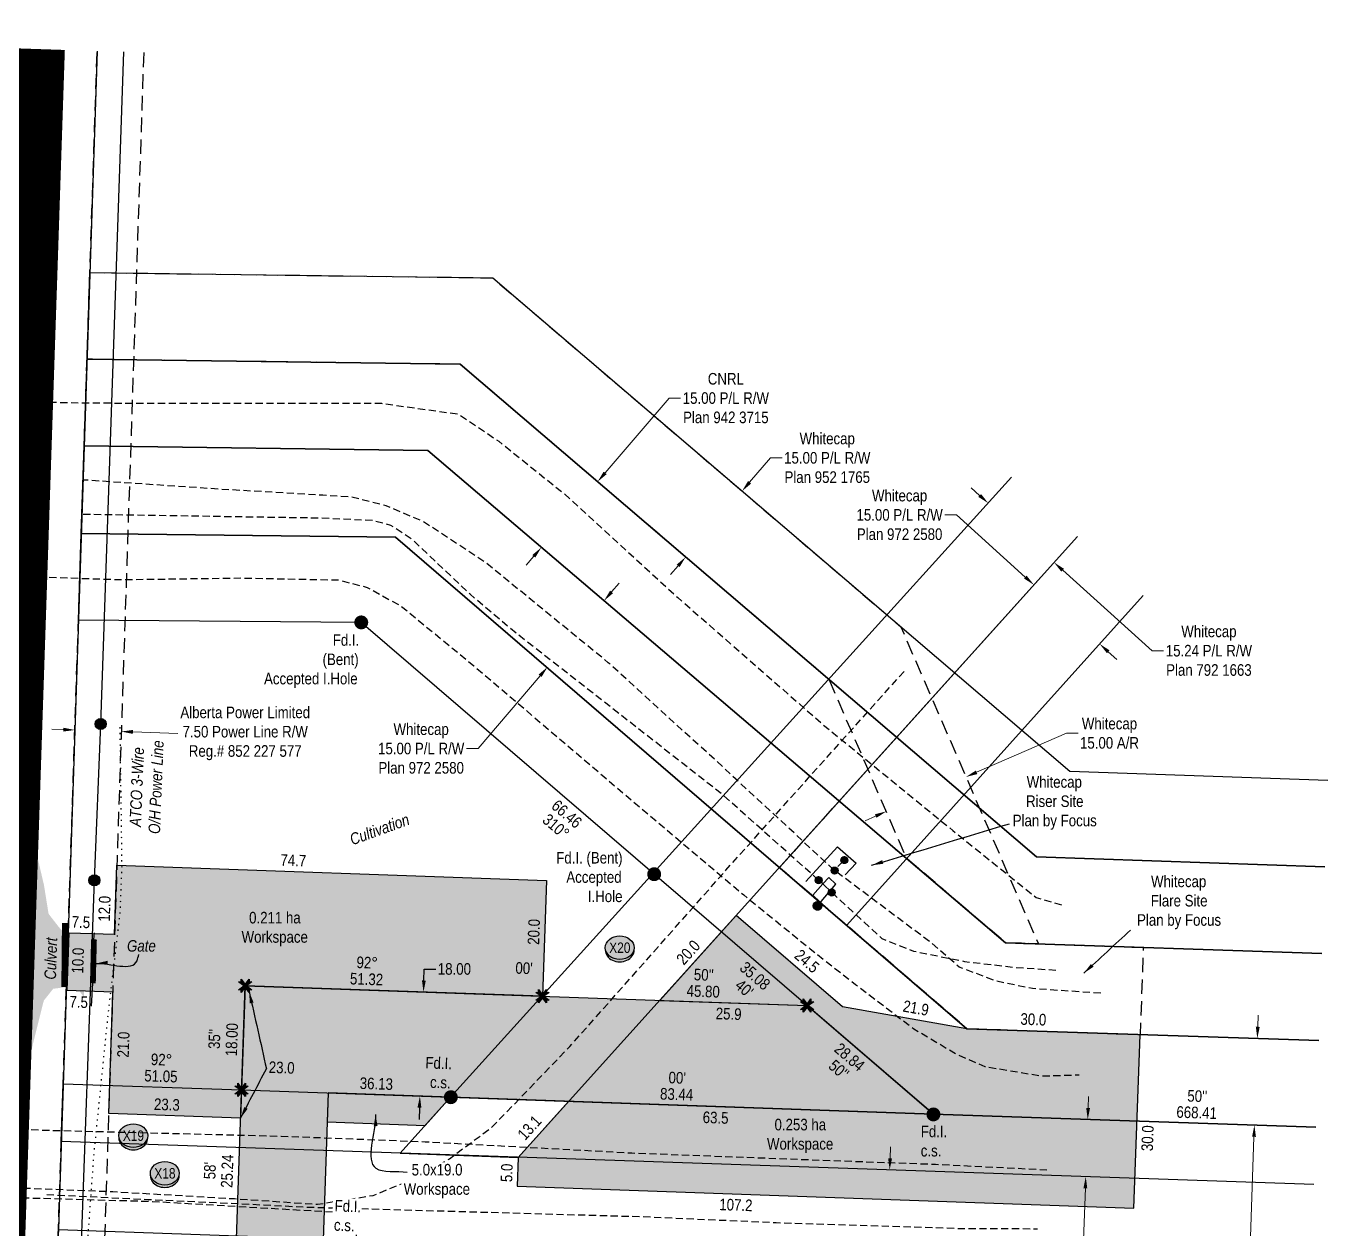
# Model space of a CAD drawing. Extents: x 348563 to 356787, y 6145683 to 6156014.
# Drawn here: x 352487 to 353611, y 6152281 to 6153320 of the extents above; entities that cross this region are included whole.
import ezdxf
from ezdxf.enums import TextEntityAlignment as Align

# ---------------------------------------------------------------- set-up
doc = ezdxf.new("R2010")
doc.units = 0
doc.header["$LTSCALE"] = 5
doc.header["$PDMODE"] = 34
doc.header["$PDSIZE"] = 0.03
for name, pattern in [('foc-ACCESSROAD', [3.75, 2.5, -1.25]), ('foc-FLOWLINE', [3.75, 2.5, -1.25]), ('foc-TOPO', [1, 0.2, -0.8]), ('POWERLINE5', [7.8, 2.4, -0.6, 0.6, -0.6, 0.6, -0.6, 2.4]), ('UG_PIPE', [1.875, 1.25, -0.625])]:
    doc.linetypes.add(name, pattern=pattern)
doc.layers.get('Defpoints').update_dxf_attribs({"color": 9})
for name, color, linetype in [('AS-FENCE', 48, 'foc-FENCE'), ('AS-PIPE-UG', 44, 'UG_PIPE'), ('AS-POWER', 104, 'foc-POWER'), ('AS-POWER-EXISTING', 72, 'POWERLINE5'), ('AS-ROADS', 254, 'Continuous'), ('AS-SYMBOL', 7, 'Continuous'), ('C-RW', 13, 'Continuous'), ('F-EZE', 190, 'foc-FLOWLINE'), ('F-RW', 190, 'Continuous'), ('F-WS', 190, 'foc-ACCESSROAD'), ('L-BD', 7, 'Continuous'), ('L-MON', 1, 'Continuous'), ('L-SEC', 7, 'Continuous'), ('P-CROSSINGS', 250, 'Continuous'), ('P-PROPOSED', 10, 'Continuous'), ('P-PROPOSED-H', 21, 'Continuous'), ('P-TEMP-BLUE', 146, 'Continuous'), ('P-TEMP-BLUE-T', 146, 'Continuous'), ('P-TXT', 4, 'Continuous'), ('T-GENERAL', 48, 'foc-TOPO')]:
    doc.layers.add(name, color=color, linetype=linetype)
for name, color, linetype, lineweight in [('AS-GENERAL', 48, 'Continuous', 18), ('C-RW-T', 13, 'Continuous', 9), ('F-EZE-T', 190, 'Continuous', 9), ('F-RW-T', 190, 'Continuous', 9), ('F-WS-T', 190, 'Continuous', 9), ('T-TEXT', 48, 'Continuous', 18)]:
    doc.layers.add(name, color=color, linetype=linetype, lineweight=lineweight)
doc.layers.add('AS-PIPE-AG', color=7, linetype='Continuous', true_color=0x7d00fa)
doc.layers.add('P-TEMP-BLUE-H', color=7, linetype='Continuous', true_color=0x99e6ff)
doc.styles.add('80CG', font='ARIALN.TTF', dxfattribs={"height": 10})
doc.styles.add('80L', font='ARIALN.TTF', dxfattribs={"height": 10})
doc.styles.add('80LS', font='ARIALNI.TTF', dxfattribs={"height": 10})
doc.styles.add('Crossing', font='ARIALN.TTF', dxfattribs={"height": 10})
doc.styles.add('foc-LtypeFont', font='ARIALN.TTF', dxfattribs={"height": 7.35})
doc.linetypes.add('foc-FENCE', pattern='A,10,-1,["X",foc-LtypeFont,S=0.2,R=0,X=-0.625,Y=-0.75],-1.24', length=12.24)
doc.linetypes.add('foc-POWER', pattern='A,6,-1,["P",foc-LtypeFont,S=0.2,R=0,X=-0.625,Y=-0.75],-1.24,4', length=12.24)
doc.dimstyles.new('Compass 5 000', dxfattribs={"dimscale": 5, "dimtxt": 9, "dimasz": 2, "dimexe": 0.2, "dimexo": 0.0625, "dimgap": 0.5, "dimtad": 0, "dimtih": 1, "dimtoh": 1, "dimzin": 0, "dimdsep": 46, "dimtxsty": '80CG', "dimcen": 0.1, "dimse1": 1, "dimse2": 1, "dimclrd": 256, "dimclrt": 256, "dimaunit": 1, "dimadec": 4, "dimazin": 0, "dimtfac": 0.06, "dimtofl": 0, "dimtmove": 0, "dimatfit": 1, "dimfxl": 0.2, "dimtolj": 1, "dimtzin": 0, "dimlwd": -1, "dimarcsym": 0})

# ---------------------------------------------------------------- blocks, each defined once
blk = doc.blocks.new('fdia')
at = {"color": 255, "const_width": 1}
blk.add_lwpolyline([(-0.5, 0, 1), (0.5, 0, 1)], format="xyb", close=True, dxfattribs=at)
blk = doc.blocks.new('Fdiaa')
blk.add_blockref('fdia', (0, 0))
blk = doc.blocks.new('fdib')
at = {"color": 1, "const_width": 1.6}
blk.add_lwpolyline([(-0.4, 0, 1), (0.4, 0, 1)], format="xyb", close=True, dxfattribs=at)
at = {"color": 1}
blk.add_circle((0, 0), 0.8, dxfattribs=at)
blk = doc.blocks.new('Fdibb')
blk.add_blockref('fdib', (0, 0))
blk = doc.blocks.new('fdicc')
for name in ['Fdibb', 'Fdiaa']:
    blk.add_blockref(name, (0, 0))
blk = doc.blocks.new('FDI')
blk.add_blockref('fdicc', (0, 0))
blk = doc.blocks.new('RISER')
h = blk.add_hatch(color=255)
h.dxf.hatch_style = 1
edge = h.paths.add_edge_path()
edge.add_arc((0, 0), 0.7, 0, 360)
blk.add_hatch(color=13).paths.add_polyline_path([(0.58, -0.15), (-0.58, -0.15, 0.774597)])
at = {"color": 13}
blk.add_line((-0.58, -0.15), (0.58, -0.15), dxfattribs=at)
blk.add_circle((0, 0), 0.6, dxfattribs=at)
blk = doc.blocks.new('POWERPOLE')
h = blk.add_hatch(color=255)
edge = h.paths.add_edge_path()
edge.add_arc((0, 0), 0.96, 0, 360)
at = {"linetype": 'Continuous'}
for p, q in [((0.68, -0.68), (-0.68, 0.68)), ((-0.68, -0.68), (0.68, 0.68))]:
    blk.add_line(p, q, dxfattribs=at)
blk.add_circle((0, 0), 0.96, dxfattribs=at)
blk = doc.blocks.new('TEMP')
h = blk.add_hatch(color=255)
h.dxf.hatch_style = 1
h.paths.add_polyline_path([(0, 0.25), (-0.67, 1.15), (-0.67, 0.67), (-1.15, 0.67), (-0.25, 0), (-1.15, -0.67), (-0.67, -0.67), (-0.67, -1.15), (0, -0.25), (0.67, -1.15), (0.67, -0.67), (1.15, -0.67), (0.25, 0), (1.15, 0.67), (0.67, 0.67), (0.67, 1.15)])
h.paths.add_polyline_path([(0.57, 0.85), (0.57, 0.57), (0.85, 0.57), (0.08, 0), (0.85, -0.57), (0.57, -0.57), (0.57, -0.85), (0, -0.08), (-0.57, -0.85), (-0.57, -0.57), (-0.85, -0.57), (-0.08, 0), (-0.85, 0.57), (-0.57, 0.57), (-0.57, 0.85), (0, 0.08)], flags=16)
h = blk.add_hatch(color=1)
h.dxf.hatch_style = 1
h.paths.add_polyline_path([(0, 0.08), (-0.57, 0.85), (-0.57, 0.57), (-0.85, 0.57), (-0.08, 0), (-0.85, -0.57), (-0.57, -0.57), (-0.57, -0.85), (0, -0.08), (0.57, -0.85), (0.57, -0.57), (0.85, -0.57), (0.08, 0), (0.85, 0.57), (0.57, 0.57), (0.57, 0.85)])
at = {"color": 1}
for p, q in [((-0.08, 0), (0.08, 0)), ((0, 0.08), (0, -0.08))]:
    blk.add_line(p, q, dxfattribs=at)
at = {"color": 255, "flags": 128}
blk.add_lwpolyline([(-0.25, 0), (-1.15, 0.67), (-0.67, 0.67), (-0.67, 1.15), (0, 0.25), (0.67, 1.15), (0.67, 0.67), (1.15, 0.67), (0.25, 0), (1.15, -0.67), (0.67, -0.67), (0.67, -1.15), (0, -0.25), (-0.67, -1.15), (-0.67, -0.67), (-1.15, -0.67)], close=True, dxfattribs=at)
at = {"color": 1, "flags": 128}
blk.add_lwpolyline([(-0.08, 0), (-0.85, 0.57), (-0.57, 0.57), (-0.57, 0.85), (0, 0.08), (0.57, 0.85), (0.57, 0.57), (0.85, 0.57), (0.08, 0), (0.85, -0.57), (0.57, -0.57), (0.57, -0.85), (0, -0.08), (-0.57, -0.85), (-0.57, -0.57), (-0.85, -0.57)], close=True, dxfattribs=at)
blk = doc.blocks.new('PIG')
h = blk.add_hatch(color=255)
h.dxf.hatch_style = 1
edge = h.paths.add_edge_path()
edge.add_arc((0, 0), 0.85, 0, 360)
at = {"layer": 'AS-SYMBOL'}
h = blk.add_hatch(color=13, dxfattribs=at)
h.dxf.hatch_style = 1
h.paths.add_polyline_path([(-0.1, 0, 1), (-0.55, 0, 1)])
h = blk.add_hatch(color=13, dxfattribs=at)
h.dxf.hatch_style = 1
h.paths.add_polyline_path([(0.1, 0, 1), (0.55, 0, 1)])
at = {"layer": 'AS-SYMBOL', "color": 13}
for centre, radius in [((0, 0), 0.75), ((-0.33, 0), 0.225), ((0.33, 0), 0.225)]:
    blk.add_circle(centre, radius, dxfattribs=at)
blk = doc.blocks.new('*D552')
at = {"layer": 'Defpoints', "color": 0, "transparency": 16777216}
for p in [(352829.9, 6152485.7), (352881.5, 6152483.8), (352878.4, 6152393.9)]:
    blk.add_point(p, dxfattribs=at)
at = {"layer": 'P-TXT', "transparency": 16777216}
for p, q in [((352830.3, 6152495.7), (352830.6, 6152505.6)), ((352830.6, 6152505.6), (352840.6, 6152505.6)), ((352826.4, 6152385.7), (352826.1, 6152375.7))]:
    blk.add_line(p, q, dxfattribs=at)
for points in [[(352828.6, 6152495.7), (352831.9, 6152495.6), (352829.9, 6152485.7)], [(352824.7, 6152385.8), (352828.1, 6152385.7), (352826.8, 6152395.7)]]:
    blk.add_solid(points, dxfattribs=at)
at = {"layer": 'P-TXT', "transparency": 16777216, "insert": (352856.6, 6152505.6), "char_height": 10, "attachment_point": 5, "style": '80CG'}
blk.add_mtext('\\A1;18.00', dxfattribs=at)
blk = doc.blocks.new('*D553')
at = {"layer": 'Defpoints', "color": 0, "transparency": 16777216}
for p in [(353097.3, 6152925.1), (353105.1, 6152918.4), (353048.6, 6152868.1)]:
    blk.add_point(p, dxfattribs=at)
at = {"layer": 'F-RW-T', "transparency": 16777216}
for p, q in [((353111.6, 6152926), (353129.6, 6152947.1)), ((353129.6, 6152947.1), (353139.6, 6152947.1)), ((353049.9, 6152853.9), (353043.4, 6152846.3))]:
    blk.add_line(p, q, dxfattribs=at)
for points in [[(353110.3, 6152927.1), (353112.9, 6152924.9), (353105.1, 6152918.4)], [(353048.6, 6152854.9), (353051.1, 6152852.8), (353056.4, 6152861.5)]]:
    blk.add_solid(points, dxfattribs=at)
at = {"layer": 'F-RW-T', "transparency": 16777216, "insert": (353178.7, 6152947.1), "char_height": 10, "attachment_point": 5, "style": '80CG'}
blk.add_mtext('\\A1;\\A1;Whitecap\\P15.00 P/L R/W\\PPlan 952 1765', dxfattribs=at)
blk = doc.blocks.new('*D554')
at = {"layer": 'C-RW-T', "transparency": 16777216}
for p, q in [((352986.8, 6152934.1), (353042, 6152998.7)), ((353042, 6152998.7), (353052, 6152998.7)), ((352925.2, 6152862.1), (352918.7, 6152854.5))]:
    blk.add_line(p, q, dxfattribs=at)
for points in [[(352985.5, 6152935.2), (352988.1, 6152933), (352980.3, 6152926.5)], [(352923.9, 6152863.2), (352926.5, 6152861), (352931.7, 6152869.7)]]:
    blk.add_solid(points, dxfattribs=at)
at = {"layer": 'Defpoints', "color": 0, "transparency": 16777216}
for p in [(352947.7, 6152954.4), (352980.3, 6152926.5), (352899.1, 6152897.6)]:
    blk.add_point(p, dxfattribs=at)
at = {"layer": 'C-RW-T', "transparency": 16777216, "insert": (353091.1, 6152998.7), "char_height": 10, "attachment_point": 5, "style": '80CG'}
blk.add_mtext('\\A1;CNRL\\P15.00 P/L R/W\\PPlan 942 3715', dxfattribs=at)
blk = doc.blocks.new('*D555')
at = {"layer": 'Defpoints', "color": 0, "transparency": 16777216}
for p in [(352993.1, 6152817.5), (352937.1, 6152766.5), (352944.4, 6152760.4)]:
    blk.add_point(p, dxfattribs=at)
at = {"layer": 'F-RW-T', "transparency": 16777216}
for p, q in [((352992.4, 6152831.3), (352998.8, 6152838.9)), ((352930.6, 6152758.9), (352877, 6152696)), ((352877, 6152696), (352867, 6152696))]:
    blk.add_line(p, q, dxfattribs=at)
for points in [[(352991.1, 6152832.4), (352993.6, 6152830.2), (352985.9, 6152823.7)], [(352929.4, 6152760), (352931.9, 6152757.9), (352937.1, 6152766.5)]]:
    blk.add_solid(points, dxfattribs=at)
at = {"layer": 'F-RW-T', "transparency": 16777216, "insert": (352827.9, 6152696), "char_height": 10, "attachment_point": 5, "style": '80CG'}
blk.add_mtext('\\A1;Whitecap\\P15.00 P/L R/W\\PPlan 972 2580', dxfattribs=at)
blk = doc.blocks.new('*D556')
at = {"layer": 'C-RW-T', "transparency": 16777216}
for p, q in [((353550.6, 6152455.7), (353550.9, 6152465.7)), ((353547.3, 6152360.7), (353542.3, 6152212.5)), ((353542.3, 6152212.5), (353532.3, 6152212.5))]:
    blk.add_line(p, q, dxfattribs=at)
for points in [[(353548.9, 6152455.8), (353552.3, 6152455.6), (353550.2, 6152445.7)], [(353545.7, 6152360.8), (353549, 6152360.6), (353547.7, 6152370.7)]]:
    blk.add_solid(points, dxfattribs=at)
at = {"layer": 'Defpoints', "color": 0, "transparency": 16777216}
for p in [(353552.1, 6152445.6), (353547.7, 6152370.7), (353549.6, 6152370.6)]:
    blk.add_point(p, dxfattribs=at)
at = {"layer": 'C-RW-T', "transparency": 16777216, "insert": (353493.2, 6152212.5), "char_height": 10, "attachment_point": 5, "style": '80CG'}
blk.add_mtext('\\A1;CNRL\\P15.00 P/L R/W\\PPlan 932 1071', dxfattribs=at)
blk = doc.blocks.new('*D557')
at = {"layer": 'C-RW-T', "transparency": 16777216}
for p, q in [((353404, 6152385.6), (353404.4, 6152395.6)), ((353401.7, 6152316.2), (353398.2, 6152216.5)), ((353398.2, 6152216.5), (353388.2, 6152216.5))]:
    blk.add_line(p, q, dxfattribs=at)
for points in [[(353402.4, 6152385.6), (353405.7, 6152385.5), (353403.7, 6152375.6)], [(353400, 6152316.2), (353403.3, 6152316.1), (353402, 6152326.2)]]:
    blk.add_solid(points, dxfattribs=at)
at = {"layer": 'Defpoints', "color": 0, "transparency": 16777216}
for p in [(353383.6, 6152376.3), (353381.9, 6152326.9), (353402, 6152326.2)]:
    blk.add_point(p, dxfattribs=at)
at = {"layer": 'C-RW-T', "transparency": 16777216, "insert": (353349.1, 6152216.5), "char_height": 10, "attachment_point": 5, "style": '80CG'}
blk.add_mtext('\\A1;CNRL\\P10.00 P/L R/W\\PPlan 842 0728', dxfattribs=at)
blk = doc.blocks.new('*D558')
at = {"layer": 'Defpoints', "color": 0, "transparency": 16777216}
for p in [(353232.8, 6152332), (353229.9, 6152255.7), (353230.2, 6152255.7)]:
    blk.add_point(p, dxfattribs=at)
at = {"layer": 'F-RW-T', "transparency": 16777216}
for p, q in [((353232.9, 6152342), (353233.3, 6152352)), ((353229.6, 6152245.7), (353228.8, 6152223.5)), ((353228.8, 6152223.5), (353218.8, 6152223.5))]:
    blk.add_line(p, q, dxfattribs=at)
for points in [[(353231.3, 6152342.1), (353234.6, 6152341.9), (353232.6, 6152332)], [(353227.9, 6152245.8), (353231.3, 6152245.7), (353229.9, 6152255.7)]]:
    blk.add_solid(points, dxfattribs=at)
at = {"layer": 'F-RW-T', "transparency": 16777216, "insert": (353179.7, 6152223.5), "char_height": 10, "attachment_point": 5, "style": '80CG'}
blk.add_mtext('\\A1;Whitecap\\P15.24 P/L R/W\\PPlan 792 1664', dxfattribs=at)
blk = doc.blocks.new('*D559')
at = {"layer": 'Defpoints', "color": 0, "transparency": 16777216}
for p in [(353357.3, 6152837.4), (353348.3, 6152827.5), (353405, 6152776.4)]:
    blk.add_point(p, dxfattribs=at)
at = {"layer": 'F-RW-T', "transparency": 16777216}
for p, q in [((353290.3, 6152897.8), (353280.3, 6152897.8)), ((353349.8, 6152844.1), (353290.3, 6152897.8)), ((353421.4, 6152779.7), (353428.8, 6152773))]:
    blk.add_line(p, q, dxfattribs=at)
for points in [[(353350.9, 6152845.4), (353348.7, 6152842.9), (353357.3, 6152837.4)], [(353422.5, 6152780.9), (353420.3, 6152778.4), (353414, 6152786.4)]]:
    blk.add_solid(points, dxfattribs=at)
at = {"layer": 'F-RW-T', "transparency": 16777216, "insert": (353241.2, 6152897.8), "char_height": 10, "attachment_point": 5, "style": '80CG'}
blk.add_mtext('\\A1;Whitecap\\P15.00 P/L R/W\\PPlan 972 2580', dxfattribs=at)
blk = doc.blocks.new('*D560')
at = {"layer": 'Defpoints', "color": 0, "transparency": 16777216}
for p in [(353317.8, 6152908), (352995.5, 6152550.1), (353052.4, 6152498.9)]:
    blk.add_point(p, dxfattribs=at)
at = {"layer": 'F-RW-T', "transparency": 16777216}
for p, q in [((353310.3, 6152914.7), (353302.9, 6152921.3)), ((353382.1, 6152850.1), (353459.3, 6152780.5)), ((353459.3, 6152780.5), (353469.3, 6152780.5))]:
    blk.add_line(p, q, dxfattribs=at)
for points in [[(353311.5, 6152915.9), (353309.2, 6152913.4), (353317.8, 6152908)], [(353383.2, 6152851.3), (353380.9, 6152848.8), (353374.6, 6152856.8)]]:
    blk.add_solid(points, dxfattribs=at)
at = {"layer": 'F-RW-T', "transparency": 16777216, "insert": (353508.4, 6152780.5), "char_height": 10, "attachment_point": 5, "style": '80CG'}
blk.add_mtext('\\A1;Whitecap\\P15.24 P/L R/W\\PPlan 792 1663', dxfattribs=at)
blk = doc.blocks.new('*D561')
at = {"layer": 'Defpoints', "color": 0, "transparency": 16777216}
for p in [(353298.5, 6152671.5), (353300.3, 6152667.3), (353231.5, 6152637.5)]:
    blk.add_point(p, dxfattribs=at)
at = {"layer": 'F-RW-T', "transparency": 16777216}
for p, q in [((353307.7, 6152675.5), (353385.3, 6152709.2)), ((353385.3, 6152709.2), (353395.3, 6152709.2)), ((353220.5, 6152637.7), (353211.4, 6152633.7))]:
    blk.add_line(p, q, dxfattribs=at)
for points in [[(353307, 6152677), (353308.3, 6152674), (353298.5, 6152671.5)], [(353219.9, 6152639.3), (353221.2, 6152636.2), (353229.7, 6152641.7)]]:
    blk.add_solid(points, dxfattribs=at)
at = {"layer": 'F-RW-T', "transparency": 16777216, "insert": (353422.5, 6152709.2), "char_height": 10, "attachment_point": 5, "style": '80CG'}
blk.add_mtext('\\A1;Whitecap\\P15.00 A/R', dxfattribs=at)
blk = doc.blocks.new('xing2')
h = blk.add_hatch(color=50)
h.dxf.hatch_style = 1
edge = h.paths.add_edge_path()
edge.add_ellipse((0, 0), major_axis=(-12.5, 0), ratio=0.816297, start_angle=0, end_angle=360)
h = blk.add_hatch(color=250)
h.dxf.hatch_style = 1
edge = h.paths.add_edge_path()
edge.add_ellipse((0, -2), major_axis=(-12.5, 0), ratio=0.816297, start_angle=0, end_angle=180)
edge.add_line((12.5, -2), (12.5, 0))
edge.add_ellipse((0, 0), major_axis=(-12.5, 0), ratio=0.816297, start_angle=0, end_angle=180, ccw=False)
edge.add_line((-12.5, 0), (-12.5, -2))
at = {"color": 250}
blk.add_ellipse((0, 0), major_axis=(-12.5, 0), ratio=0.816297, dxfattribs=at)
blk.add_ellipse((0, -2), major_axis=(-12.5, 0), ratio=0.816297, start_param=0, end_param=3.141593, dxfattribs=at)
at = {"color": 250, "style": 'Crossing'}
blk.add_attdef('CROSSING', text='', height=9, dxfattribs=at).set_placement((0.1, 0), align=Align.MIDDLE_CENTER)
at = {"color": 250, "style": 'Crossing', "flags": 1}
for tag, p in [('OWNER', (0.1, -12.5)), ('DESCRIPTION', (0.1, -25.8)), ('LOCATION', (0.1, -39.3)), ('DWG_REF', (0.1, -52.8))]:
    blk.add_attdef(tag, text='', height=9, dxfattribs=at).set_placement(p, align=Align.MIDDLE_CENTER)
blk = doc.blocks.new('*D596')
at = {"layer": 'Defpoints', "color": 0, "transparency": 16777216}
for p in [(352530.3, 6152761.5), (352570.5, 6152760.2), (352568.8, 6152710.7)]:
    blk.add_point(p, dxfattribs=at)
at = {"layer": 'F-EZE-T', "transparency": 16777216}
for p, q in [((352518.7, 6152712.4), (352508.7, 6152712.7)), ((352578.8, 6152710.4), (352617.8, 6152709.1))]:
    blk.add_line(p, q, dxfattribs=at)
for points in [[(352518.8, 6152714), (352518.7, 6152710.7), (352528.7, 6152712.1)], [(352578.9, 6152712.1), (352578.8, 6152708.7), (352568.8, 6152710.7)]]:
    blk.add_solid(points, dxfattribs=at)
at = {"layer": 'F-EZE-T', "transparency": 16777216, "insert": (352675.9, 6152709.1), "char_height": 10, "attachment_point": 5, "style": '80CG'}
blk.add_mtext('\\A1;Alberta Power Limited\\P7.50 Power Line R/W\\PReg.# 852 227 577', dxfattribs=at)

msp = doc.modelspace()

# ---------------------------------------------------------------- hatches: boundary and pattern name
at = {"layer": 'AS-ROADS'}
h = msp.add_hatch(color=256, dxfattribs=at)
h.dxf.hatch_style = 1
h.paths.add_polyline_path([(352487.763, 6152421.47), (352496.202, 6152455.733), (352501.917, 6152478.323), (352509.972, 6152488.488), (352529.582, 6152491.173), (352536.427, 6152481.313), (352538.807, 6152530.633), (352523.962, 6152532.623), (352515.167, 6152541.468), (352506.022, 6152553.268), (352502.037, 6152578.143), (352495.701, 6152605.315)])
at = {"layer": 'P-PROPOSED-H'}
h = msp.add_hatch(color=256, dxfattribs=at)
h.dxf.hatch_style = 1
h.paths.add_polyline_path([(353161.209, 6152474.013), (353270.423, 6152380.142), (352747.682, 6152398.517), (352735.419, 6152043.015), (352660.484, 6152045.632), (352675.85, 6152491.075)])
at = {"layer": 'P-TEMP-BLUE-H'}
h = msp.add_hatch(color=256, dxfattribs=at)
h.dxf.hatch_style = 1
h.paths.add_polyline_path([(352932.688, 6152482.046), (352675.85, 6152491.075), (352671.905, 6152376.722), (352557.946, 6152380.828), (352561.405, 6152485.599), (352522.2, 6152486.922), (352523.886, 6152536.881), (352563.055, 6152535.559), (352565.032, 6152595.422), (352936.282, 6152582.047)])
h = msp.add_hatch(color=256, dxfattribs=at)
h.dxf.hatch_style = 1
h.paths.add_polyline_path([(353033.952, 6152478.487), (353161.209, 6152474.013), (353270.423, 6152380.142), (352955.304, 6152391.219), (352911.756, 6152342.899), (352910.865, 6152318.148), (353443.651, 6152298.954), (353449.044, 6152448.654), (353299.344, 6152454.047), (353191.847, 6152472.91), (353100.041, 6152551.819)])
h = msp.add_hatch(color=256, dxfattribs=at)
h.dxf.hatch_style = 1
h.paths.add_polyline_path([(352747.682, 6152398.517), (352746.822, 6152373.566), (352831.299, 6152370.522), (352853.251, 6152394.806)])

# ---------------------------------------------------------------- linework, layer by layer
at = {"layer": 'AS-FENCE', "flags": 128}
for points in [[(353160.232, 6152581.068), (353187.662, 6152611.068), (353203.527, 6152596.968), (353194.297, 6152586.858)], [(352545.237, 6152531.138), (352545.707, 6152536.853)], [(352542.997, 6152473.558), (352544.302, 6152493.373)]]:
    msp.add_lwpolyline(points, dxfattribs=at)
at = {"layer": 'AS-GENERAL', "const_width": 4.999, "flags": 128}
for points in [[(352520.082, 6152545.403), (352519.562, 6152490.113)], [(352545.237, 6152531.138), (352544.302, 6152493.373)]]:
    msp.add_lwpolyline(points, dxfattribs=at)
at = {"layer": 'AS-PIPE-AG', "flags": 128}
for points in [[(353193.447, 6152599.708), (353187.762, 6152594.193)], [(353174.902, 6152579.213), (353166.287, 6152569.393), (353172.677, 6152563.303)], [(353170.392, 6152560.128), (353186.197, 6152578.848), (353180.067, 6152584.653), (353174.902, 6152579.213)], [(353182.602, 6152571.718), (353174.902, 6152579.213), (353171.177, 6152582.373)]]:
    msp.add_lwpolyline(points, dxfattribs=at)
at = {"layer": 'AS-PIPE-UG', "flags": 128}
for points in [[(353171.177, 6152582.373), (353087.757, 6152656.633), (352904.432, 6152800.028), (352870.227, 6152829.273), (352821.067, 6152875.863), (352801.582, 6152888.778), (352786.462, 6152892.853), (352739.072, 6152895.053), (352534.807, 6152898.263)], [(352418.682, 6152319.023), (352561.612, 6152313.343), (352666.517, 6152307.238), (352738.332, 6152302.393), (352786.517, 6152310.068), (352823.362, 6152325.223), (352852.237, 6152341.623), (352889.342, 6152369.223), (352956.322, 6152438.698), (353033.102, 6152525.263), (353091.147, 6152590.913), (353163.882, 6152672.223), (353245.052, 6152762.723)], [(353182.602, 6152571.718), (353225.902, 6152531.828), (353253.277, 6152521.063), (353297.267, 6152512.148), (353339.942, 6152507.138), (353377.167, 6152504.618)], [(353368.502, 6152331.918), (353272.227, 6152336.668), (353172.412, 6152340.253), (353009.967, 6152346.468), (352831.387, 6152356.138), (352707.052, 6152360.958), (352506.807, 6152366.008), (352170.927, 6152378.038)], [(352750.371, 6151501.605), (352756.127, 6151913.553), (352756.682, 6152047.513), (352762.167, 6152161.803), (352768.867, 6152239.743), (352773.797, 6152294.193), (352595.727, 6152304.588), (352500.752, 6152307.288), (352415.562, 6152309.498)], [(352504.442, 6152310.863), (352504.582, 6152310.803), (352592.002, 6152306.528), (352662.182, 6152303.363), (352729.612, 6152299.928), (353019.777, 6152291.708), (353134.577, 6152286.583), (353297.872, 6152281.378), (353360.247, 6152281.293)]]:
    msp.add_lwpolyline(points, dxfattribs=at)
at = {"layer": 'AS-POWER', "flags": 128}
msp.add_lwpolyline([(352509.622, 6152053.528), (352528.447, 6152100.823), (352545.647, 6152582.208), (352551.082, 6152717.213), (352571.12, 6153297.799)], dxfattribs=at)
at = {"layer": 'AS-ROADS', "const_width": 39.99, "flags": 128}
msp.add_lwpolyline([(352438.441, 6151512.675), (352457.193, 6152013.88), (352500.097, 6153300.145)], dxfattribs=at)
at = {"layer": 'C-RW', "flags": 128}
msp.add_lwpolyline([(353599.032, 6152319.38), (352517.024, 6152356.672), (352518.663, 6152406.523), (352672.748, 6152401.151), (353270.423, 6152380.142), (353600.76, 6152368.88)], dxfattribs=at)
at = {"layer": 'F-EZE', "flags": 128}
msp.add_lwpolyline([(352588.207, 6153297.235), (352549.344, 6152120.346), (352509.296, 6152121.679), (352548, 6153298.563)], dxfattribs=at)
at = {"layer": 'F-RW', "flags": 128}
msp.add_lwpolyline([(353599.032, 6152319.38), (352517.024, 6152356.672), (352514.519, 6152280.507), (352743.337, 6152272.553), (352735.419, 6152043.015), (352813.802, 6152040.278), (352821.816, 6152269.793), (353596.368, 6152243.097)], dxfattribs=at)
at = {"layer": 'L-SEC'}
msp.add_line((352548, 6153298.563), (352506.971, 6152050.993), dxfattribs=at)
at = {"layer": 'P-TEMP-BLUE'}
for points in [[(352932.688, 6152482.046), (352675.85, 6152491.075), (352671.905, 6152376.722), (352557.946, 6152380.828), (352561.405, 6152485.599), (352522.2, 6152486.922), (352523.886, 6152536.881), (352563.055, 6152535.559), (352565.032, 6152595.422), (352936.282, 6152582.047)], [(352747.682, 6152398.517), (352746.822, 6152373.566), (352831.299, 6152370.522), (352853.251, 6152394.806)]]:
    msp.add_lwpolyline(points, close=True, dxfattribs=at)
at = {"layer": 'T-GENERAL', "flags": 128}
msp.add_lwpolyline([(352939.887, 6152040.218), (352650.897, 6152052.068), (352601.207, 6152062.948), (352567.587, 6152089.068), (352546.907, 6152123.138), (352540.002, 6152162.368), (352539.237, 6152196.488), (352538.702, 6152254.653), (352545.122, 6152343.658), (352557.407, 6152465.218), (352567.962, 6152554.698), (352569.497, 6152595.238), (352567.812, 6152717.263)], dxfattribs=at)

# ---------------------------------------------------------------- block references
at = {"layer": 'AS-POWER-EXISTING', "xscale": 4.998716849999971, "yscale": 4.998716849999971, "zscale": 4.998716849999971}
for p in [(352551.082, 6152717.213), (352545.647, 6152582.208)]:
    msp.add_blockref('POWERPOLE', p, dxfattribs=at)
at = {"layer": 'AS-SYMBOL', "xscale": 4.998716849999971, "yscale": 4.998716849999971, "zscale": 4.998716849999971}
for name, p in [('RISER', (353193.447, 6152599.708)), ('RISER', (353185.067, 6152590.668)), ('RISER', (353171.177, 6152582.373)), ('RISER', (353182.602, 6152571.718)), ('PIG', (353170.392, 6152560.128))]:
    msp.add_blockref(name, p, dxfattribs=at)
at = {"layer": 'L-MON'}
for name, p, xscale, yscale, zscale in [('FDI', (352776.137, 6152804.993), 4.998716849999971, 4.998716849999971, 4.998716849999971), ('FDI', (353029.178, 6152587.497), 4.998716849999971, 4.998716849999971, 4.998716849999971), ('TEMP', (352675.85, 6152491.075), 4.998716849999976, 4.998716849999976, 4.998716849999976), ('TEMP', (352932.688, 6152482.046), 4.998716849999976, 4.998716849999976, 4.998716849999976), ('TEMP', (353161.209, 6152474.013), 4.998716849999976, 4.998716849999976, 4.998716849999976), ('TEMP', (352672.748, 6152401.151), 4.998716849999971, 4.998716849999971, 4.998716849999971), ('FDI', (352853.532, 6152394.838), 4.998716849999971, 4.998716849999971, 4.998716849999971), ('FDI', (353270.417, 6152379.983), 4.998716849999971, 4.998716849999971, 4.998716849999971)]:
    msp.add_blockref(name, p, dxfattribs=dict(at, xscale=xscale, yscale=yscale, zscale=zscale))
at = {"layer": 'P-CROSSINGS', "color": 3, "xscale": 0.99974337, "yscale": 0.99974337, "zscale": 0.99974337}
for p, values in [((352999.4, 6152523.999), {'CROSSING': 'X20'}), ((352579.231, 6152361.656), {'CROSSING': 'X19'}), ((352606.44, 6152329.137), {'CROSSING': 'X18'})]:
    msp.add_blockref('xing2', p, dxfattribs=at).add_auto_attribs(values)

# ---------------------------------------------------------------- texts
at = {"layer": 'AS-POWER', "insert": (352575.581, 6152622.647), "char_height": 9.99743, "attachment_point": 1, "rotation": 87.694645, "style": '80L'}
msp.add_mtext_dynamic_manual_height_columns('\\pi6.083;{\\fArial Narrow|b0|i1|c0|p34;ATCO 3-Wire \\P\\pi0.54551;O/H Power Line}', width=80.59312, gutter_width=49.95, heights=[0], dxfattribs=at)
at = {"layer": 'F-WS-T', "insert": (353338.419, 6152672.2), "char_height": 9.99496, "attachment_point": 1, "style": '80L', "bg_fill": 3, "box_fill_scale": 1.15, "bg_fill_color": 256, "bg_fill_true_color": 256, "bg_fill_transparency": 0}
msp.add_mtext_dynamic_manual_height_columns('\\pi12.567;Whitecap\\P\\pi11.994;Riser Site\\P\\pi0.49909;Plan by Focus', width=72.23782, gutter_width=50.012, heights=[0], dxfattribs=at)
at = {"layer": 'L-BD', "style": '80L'}
for s, rotation, p in [('66.46', 319.3201, (352953.702, 6152639.555)), ('310°', 319.3201, (352944.416, 6152628.751)), ('92°', 357.9868, (352781.234, 6152511.124)), ("00'", 357.9868, (352916.795, 6152506.364)), ('35.08', 319.3201, (353116.352, 6152499.754)), ('51.32', 357.9868, (352780.733, 6152496.886)), ("50''", 357.9868, (353072.058, 6152500.608)), ('45.80', 357.9868, (353071.557, 6152486.37)), ("40'", 319.3201, (353107.066, 6152488.95)), ("35''", 88.0243, (352649.256, 6152445.116)), ('18.00', 88.0243, (352664.243, 6152444.599)), ('28.84', 319.3201, (353198.031, 6152429.549)), ('92°', 357.9868, (352603.591, 6152427.314)), ('51.05', 357.9868, (352603.09, 6152413.077)), ("50''", 319.3201, (353188.744, 6152418.745)), ('36.13', 357.9868, (352789.181, 6152406.562)), ("00'", 357.9868, (353049.096, 6152411.68)), ('83.44', 357.9868, (353048.596, 6152397.443)), ("50''", 357.9868, (353498.339, 6152395.832)), ('668.41', 357.9868, (353497.839, 6152381.594)), ('25.24', 88.0243, (352660.322, 6152330.941)), ("58'", 88.0243, (352645.335, 6152331.458))]:
    msp.add_text(s, height=9.9974, rotation=rotation, dxfattribs=at).set_placement(p, align=Align.MIDDLE)
at = {"layer": 'L-MON', "attachment_point": 1, "style": '80L'}
for s, width, insert, char_height in [('\\pi59.49;Fd.I.\\P\\pi50.667;(Bent)\\P\\pi0.1206;Accepted I.Hole', 80.46112, (352692.052, 6152794.79), 9.99484), ('\\pi1.0758;Fd.I. (Bent)\\P\\pi9.7889;Accepted\\P\\pi28.374;I.Hole', 56.69512, (352943.509, 6152606.708), 9.99484), ('Fd.I.\\Pc.s.', 22.03835, (353259.482, 6152370.321), 9.9948)]:
    msp.add_mtext_dynamic_manual_height_columns(s, width=width, gutter_width=50, heights=[0], dxfattribs=dict(at, insert=insert, char_height=char_height))
at = {"layer": 'L-MON', "insert": (352830.687, 6152429.792), "char_height": 9.99484, "attachment_point": 1, "rotation": 357.986667, "style": '80L'}
msp.add_mtext_dynamic_manual_height_columns('\\pi1.0669;Fd.I.\\P\\pi5.6416;c.s.', width=22.03835, gutter_width=50, heights=[0], dxfattribs=at)
at = {"layer": 'P-TEMP-BLUE', "style": '80L'}
for s, rotation, p in [('74.7', 357.9858, (352717.483, 6152599.436)), ('12.0', 88.1164, (352554.281, 6152557.64)), ('7.5', 357.9858, (352533.976, 6152546.045)), ('20.0', 87.9858, (352925.181, 6152537.671)), ('10.0', 88.1164, (352531.353, 6152512.88)), ('20.0', 47.9677, (353058.571, 6152519.991)), ('24.5', 319.3692, (353161.192, 6152512.413)), ('7.5', 357.9858, (352532.054, 6152477.086)), ('21.9', 350.0968, (353255.271, 6152471.932)), ('25.9', 357.9858, (353093.535, 6152466.889)), ('30.0', 357.9858, (353356.748, 6152462.129)), ('21.0', 88.1164, (352570.623, 6152440.332)), ('23.0', 357.986667, (352707.415, 6152420.488)), ('23.3', 357.9858, (352608.241, 6152388.518)), ('13.1', 47.9677, (352921.456, 6152368.594)), ('63.5', 357.9858, (353082.276, 6152377.252)), ('30.0', 87.9858, (353455.332, 6152359.453)), ('5.0', 87.9858, (352901.771, 6152329.532)), ('107.2', 357.9858, (353099.766, 6152301.84))]:
    msp.add_text(s, height=9.9974, rotation=rotation, dxfattribs=at).set_placement(p, align=Align.MIDDLE)
at = {"layer": 'P-TEMP-BLUE-T', "char_height": 9.99484, "attachment_point": 1, "style": '80L'}
for s, insert in [('\\pi6.6364;0.211 ha\\P\\pi0.13568;Workspace', (352672.627, 6152554.973)), ('\\pi6.6364;0.253 ha\\P\\pi0.13568;Workspace', (353126.51, 6152376.223))]:
    msp.add_mtext_dynamic_manual_height_columns(s, width=56.88606, gutter_width=50, heights=[0], dxfattribs=dict(at, insert=insert))
at = {"layer": 'T-TEXT', "style": '80LS'}
msp.add_text('Cultivation', height=9.99496, rotation=20, dxfattribs=at).set_placement((352791.906, 6152626.221), align=Align.MIDDLE_CENTER)
at = {"layer": 'T-TEXT', "insert": (352502.961, 6152514.778), "char_height": 9.9974, "width": 36.81633, "attachment_point": 2, "rotation": 88.108611, "style": '80LS'}
msp.add_mtext('Culvert', dxfattribs=at)
at = {"layer": 'T-TEXT', "insert": (352586.227, 6152530.618), "char_height": 9.9974, "width": 24.65029, "attachment_point": 2, "style": '80LS'}
msp.add_mtext('Gate', dxfattribs=at)

# ---------------------------------------------------------------- dimensions: what is measured, and where the dimension line sits
at = {"layer": 'C-RW-T'}
for base, p1, p2, angle, text, picture, middle in [((352980.312, 6152926.505), (352899.087, 6152897.563), (352947.692, 6152954.4), 49.464422, 'CNRL\\P15.00 P/L R/W\\PPlan 942 3715', '*D554', (353091.117, 6152998.678)), ((353547.691, 6152370.689), (353552.125, 6152445.643), (353549.568, 6152370.625), 268.047434, 'CNRL\\P15.00 P/L R/W\\PPlan 932 1071', '*D556', (353493.213, 6152212.532)), ((353401.999, 6152326.171), (353383.624, 6152376.283), (353381.921, 6152326.863), 268.026052, 'CNRL\\P10.00 P/L R/W\\PPlan 842 0728', '*D557', (353349.133, 6152216.507))]:
    dim = msp.add_linear_dim(base=base, p1=p1, p2=p2, angle=angle, text=text, dimstyle='Compass 5 000', dxfattribs=at)
    dim.commit()
    dim.dimension.update_dxf_attribs({"geometry": picture, "text_midpoint": middle, "dimtype": 161})
at = {"layer": 'F-EZE-T', "color": 3}
dim = msp.add_linear_dim(base=(352568.839, 6152710.728), p1=(352530.337, 6152761.484), p2=(352570.472, 6152760.158), angle=358.108701, text='Alberta Power Limited\\P7.50 Power Line R/W\\PReg.# 852 227 577', dimstyle='Compass 5 000', dxfattribs=at)
dim.commit()
dim.dimension.update_dxf_attribs({"geometry": '*D596', "text_midpoint": (352675.874, 6152709.113), "dimtype": 161})
at = {"layer": 'F-RW-T'}
for base, p1, p2, angle, text, picture, middle in [((353105.094, 6152918.426), (353048.565, 6152868.137), (353097.285, 6152925.105), 49.462381, '\\A1;Whitecap\\P15.00 P/L R/W\\PPlan 952 1765', '*D553', (353178.666, 6152947.058)), ((353357.253, 6152837.449), (353404.973, 6152776.383), (353348.253, 6152827.453), 138.000747, 'Whitecap\\P15.00 P/L R/W\\PPlan 972 2580', '*D559', (353241.18, 6152897.763)), ((352937.136, 6152766.542), (352993.103, 6152817.517), (352944.376, 6152760.369), 229.546965, 'Whitecap\\P15.00 P/L R/W\\PPlan 972 2580', '*D555', (352827.94, 6152696.045)), ((353229.944, 6152255.726), (353232.803, 6152332.002), (353230.174, 6152255.718), 268.025952, 'Whitecap\\P15.24 P/L R/W\\PPlan 792 1664', '*D558', (353179.747, 6152223.499))]:
    dim = msp.add_linear_dim(base=base, p1=p1, p2=p2, angle=angle, text=text, dimstyle='Compass 5 000', dxfattribs=at)
    dim.commit()
    dim.dimension.update_dxf_attribs({"geometry": picture, "text_midpoint": middle, "dimtype": 161})
at = {"layer": 'P-TXT'}
dim = msp.add_linear_dim(base=(352829.926, 6152485.659), p1=(352878.353, 6152393.924), p2=(352881.513, 6152483.845), angle=87.986795, text='18.00', dimstyle='Compass 5 000', dxfattribs=at)
dim.commit()
dim.dimension.update_dxf_attribs({"geometry": '*D552', "text_midpoint": (352856.566, 6152505.646), "dimtype": 161})

# ---------------------------------------------------------------- leaders
at = {"layer": 'P-TEMP-BLUE', "path_type": 1}
for points in [[(352679.284, 6152486.054), (352694.204, 6152419.502)], [(352671.905, 6152376.722), (352694.204, 6152419.502)]]:
    msp.add_leader(points, dimstyle='Compass 5 000', override={"dimgap": 0.5, "dimtad": 0}, dxfattribs=at)
at = {"layer": 'T-TEXT', "path_type": 1}
msp.add_leader([(352547.151, 6152510.381), (352582.496, 6152512.802), (352583.9, 6152518.116)], dimstyle='Compass 5 000', override={"dimgap": 0.5, "dimtad": 0}, dxfattribs=at)

# ---------------------------------------------------------------- next in the draw order: linework, layer by layer
at = {"layer": 'AS-PIPE-UG', "flags": 128}
for points in [[(352441.092, 6152996.758), (352537.742, 6152994.608), (352633.237, 6152994.253), (352793.537, 6152994.248), (352860.117, 6152985.023), (352894.952, 6152961.513), (352951.692, 6152915.973), (353049.632, 6152826.443), (353175.507, 6152716.358), (353287.212, 6152625.243), (353327.297, 6152592.973), (353359.097, 6152567.453), (353383.632, 6152560.173)], [(353414.992, 6152484.638), (353355.892, 6152488.628), (353325.252, 6152494.963), (353292.552, 6152507.288), (353269.002, 6152527.908), (353185.067, 6152590.668), (353083.182, 6152685.013), (352989.562, 6152770.163), (352882.947, 6152857.148), (352830.022, 6152891.828), (352797.602, 6152905.813), (352767.592, 6152913.163), (352743.062, 6152914.858), (352655.797, 6152919.928), (352536.767, 6152927.978)], [(352441.057, 6152846.048), (352568.872, 6152841.973), (352672.092, 6152843.378), (352756.592, 6152841.668), (352781.272, 6152835.288), (352810.937, 6152818.838), (352873.377, 6152767.533), (352985.632, 6152671.893), (353106.502, 6152569.583), (353163.967, 6152522.998), (353203.072, 6152492.343), (353253.382, 6152454.043), (353291.462, 6152431.433), (353314.882, 6152421.338), (353364.287, 6152413.203), (353396.317, 6152414.248)]]:
    msp.add_lwpolyline(points, dxfattribs=at)
at = {"layer": 'F-RW', "flags": 128}
for points in [[(353608.615, 6152593.811), (353359.337, 6152602.379), (352861.631, 6153027.995), (352539.243, 6153032.308), (352541.706, 6153107.199), (352889.711, 6153102.625), (353388.147, 6152676.354), (353611.23, 6152668.693)], [(353337.923, 6152930.329), (352853.251, 6152394.806), (352809.661, 6152346.586), (352911.756, 6152342.899), (353138.68, 6152594.692), (353394.817, 6152879.169)]]:
    msp.add_lwpolyline(points, dxfattribs=at)
at = {"layer": 'F-WS', "flags": 128}
msp.add_lwpolyline([(352541.706, 6153107.199), (352889.748, 6153102.609), (353242.288, 6152801.132), (353361.037, 6152527.327), (353332.797, 6152528.299), (353247.327, 6152601.069), (353180.391, 6152755.405), (352861.631, 6153027.995), (352539.243, 6153032.308)], close=True, dxfattribs=at)

# ---------------------------------------------------------------- next in the draw order: texts
at = {"layer": 'F-WS-T', "insert": (353445.833, 6152586.287), "char_height": 9.99496, "attachment_point": 1, "style": '80L', "bg_fill": 3, "box_fill_scale": 1.15, "bg_fill_color": 256, "bg_fill_true_color": 256, "bg_fill_transparency": 0}
msp.add_mtext_dynamic_manual_height_columns('\\pi12.567;Whitecap\\P\\pi12.349;Flare Site\\P\\pi0.49909;Plan by Focus', width=72.23782, gutter_width=50.012, heights=[0], dxfattribs=at)
at = {"layer": 'L-MON', "insert": (352753.324, 6152306.222), "char_height": 9.9948, "attachment_point": 1, "rotation": 357.986667, "style": '80L', "bg_fill": 3, "box_fill_scale": 1.15, "bg_fill_color": 256, "bg_fill_true_color": 256, "bg_fill_transparency": 0}
msp.add_mtext_dynamic_manual_height_columns('Fd.I.\\Pc.s.', width=22.03835, gutter_width=50, heights=[0], dxfattribs=at)

# ---------------------------------------------------------------- next in the draw order: dimensions: what is measured, and where the dimension line sits
at = {"layer": 'F-RW-T'}
dim = msp.add_linear_dim(base=(353298.494, 6152671.536), p1=(353231.53, 6152637.493), p2=(353300.319, 6152667.327), angle=23.446295, text='Whitecap\\P15.00 A/R', dimstyle='Compass 5 000', dxfattribs=at)
dim.commit()
dim.dimension.update_dxf_attribs({"geometry": '*D561', "text_midpoint": (353422.536, 6152709.164), "dimtype": 161})

# ---------------------------------------------------------------- next in the draw order: leaders
at = {"layer": 'F-WS-T', "path_type": 1}
msp.add_leader([(353217.037, 6152595.196), (353336.011, 6152631.088)], dimstyle='Compass 5 000', override={"dimgap": 0.5, "dimtad": 0}, dxfattribs=at)

# ---------------------------------------------------------------- next in the draw order: linework, layer by layer
at = {"layer": 'C-RW', "flags": 128}
for points in [[(353605.999, 6152518.892), (353332.797, 6152528.299), (352833.546, 6152953.365), (352536.78, 6152957.407), (352539.243, 6153032.308), (352861.631, 6153027.995), (353359.337, 6152602.379), (353608.615, 6152593.811)], [(353600.76, 6152368.88), (353270.423, 6152380.142), (352776.137, 6152804.993), (352531.834, 6152807.025), (352534.296, 6152881.87), (352805.721, 6152878.594), (353299.344, 6152454.047), (353603.379, 6152443.882)]]:
    msp.add_lwpolyline(points, dxfattribs=at)
at = {"layer": 'F-RW', "flags": 128}
for points in [[(353603.379, 6152443.882), (353299.344, 6152454.047), (352805.721, 6152878.594), (352534.296, 6152881.87), (352536.78, 6152957.407), (352833.546, 6152953.365), (353332.797, 6152528.299), (353605.999, 6152518.892)], [(353394.817, 6152879.169), (353137.429, 6152593.304), (353195.506, 6152543.355), (353451.536, 6152828.167)]]:
    msp.add_lwpolyline(points, dxfattribs=at)
at = {"layer": 'F-WS', "flags": 128}
msp.add_lwpolyline([(353137.429, 6152593.304), (353189.076, 6152650.664), (353332.797, 6152528.299), (353451.645, 6152524.207), (353449.044, 6152448.654), (353299.344, 6152454.047)], close=True, dxfattribs=at)
at = {"layer": 'P-TEMP-BLUE'}
msp.add_lwpolyline([(353033.952, 6152478.487), (353161.209, 6152474.013), (353270.423, 6152380.142), (352955.304, 6152391.219), (352911.756, 6152342.899), (352910.865, 6152318.148), (353443.651, 6152298.954), (353449.044, 6152448.654), (353299.344, 6152454.047), (353191.847, 6152472.91), (353100.041, 6152551.819)], close=True, dxfattribs=at)

# ---------------------------------------------------------------- next in the draw order: texts
at = {"layer": 'P-TEMP-BLUE-T', "insert": (352812.251, 6152337.242), "char_height": 9.99484, "attachment_point": 1, "style": '80L', "bg_fill": 3, "box_fill_scale": 1.15, "bg_fill_color": 256, "bg_fill_true_color": 256, "bg_fill_transparency": 0}
msp.add_mtext_dynamic_manual_height_columns('\\pi7.4125;5.0x19.0\\P\\pi0.56063;Workspace', width=57.73597, gutter_width=50, heights=[0], dxfattribs=at)

# ---------------------------------------------------------------- next in the draw order: dimensions: what is measured, and where the dimension line sits
at = {"layer": 'F-RW-T'}
dim = msp.add_linear_dim(base=(353317.778, 6152907.96), p1=(353052.355, 6152498.907), p2=(352995.504, 6152550.105), angle=137.994679, text='Whitecap\\P15.24 P/L R/W\\PPlan 792 1663', dimstyle='Compass 5 000', dxfattribs=at)
dim.commit()
dim.dimension.update_dxf_attribs({"geometry": '*D560', "text_midpoint": (353508.432, 6152780.468), "dimtype": 161})

# ---------------------------------------------------------------- next in the draw order: leaders
at = {"layer": 'F-RW-T', "path_type": 1}
msp.add_leader([(353400.24, 6152501.912), (353440.671, 6152539.246)], dimstyle='Compass 5 000', override={"dimgap": 0.5, "dimtad": 0}, dxfattribs=at)

# ---------------------------------------------------------------- next in the draw order: linework, layer by layer
at = {"layer": 'P-PROPOSED', "flags": 128}
msp.add_lwpolyline([(353161.209, 6152474.013), (353270.423, 6152380.142), (352747.682, 6152398.517), (352735.419, 6152043.015), (352660.484, 6152045.632), (352675.85, 6152491.075)], close=True, dxfattribs=at)

# ---------------------------------------------------------------- next in the draw order: leaders
at = {"layer": 'P-TEMP-BLUE-T', "path_type": 1}
msp.add_leader([(352788.522, 6152379.844), (352788.774, 6152333.489), (352815.716, 6152330.161)], dimstyle='Compass 5 000', override={"dimgap": 0.5, "dimtad": 0}, dxfattribs=at)

doc.saveas('drawing.dxf')
